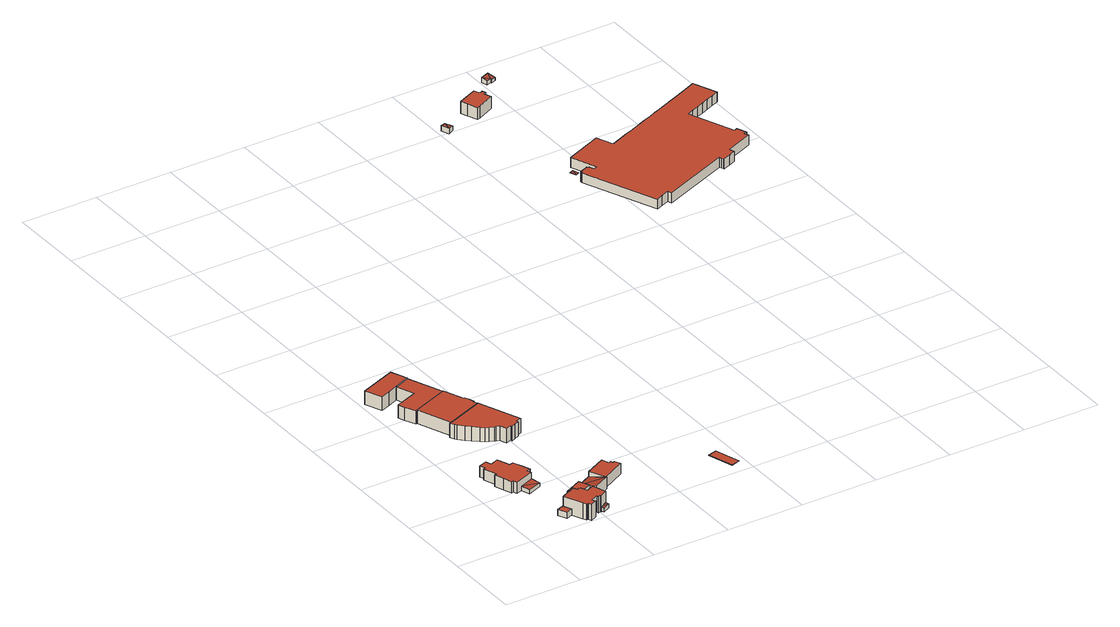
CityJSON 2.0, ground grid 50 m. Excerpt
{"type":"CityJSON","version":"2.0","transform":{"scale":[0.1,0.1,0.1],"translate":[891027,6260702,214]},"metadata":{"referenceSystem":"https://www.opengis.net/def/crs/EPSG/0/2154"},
"CityObjects":{
"building1":{"type":"Building","attributes":{"class":"Building"},"children":["building1-1"]},
"building1-1":{"type":"BuildingPart","parents":["building1"],"geometry":[{"type":"Solid","lod":"2.2","boundaries":[[[[0,1,2,3]],[[4,5,6,7]],[[7,6,2,3]],[[6,5,1,2]],[[5,4,0,1]],[[4,7,3,0]]]],"semantics":{"surfaces":[{"type":"GroundSurface"},{"type":"RoofSurface"},{"type":"WallSurface","on_footprint_edge":true}],"values":[[0,1,2,2,2,2]]}}]},
"building2":{"type":"Building","attributes":{"class":"Building"},"children":["building2-1"]},
"building2-1":{"type":"BuildingPart","parents":["building2"],"geometry":[{"type":"Solid","lod":"2.2","boundaries":[[[[8,9,10,11,12,13,14,15,16,17,18,19,20,21,22,23,24,25]],[[26,27,28,29,30,31,32,33,34,35,36,37,38,39,40,41,42,43]],[[43,42,24,25]],[[42,41,23,24]],[[41,40,22,23]],[[40,39,21,22]],[[39,38,20,21]],[[38,37,19,20]],[[37,36,18,19]],[[36,35,17,18]],[[35,34,16,17]],[[34,33,15,16]],[[33,32,14,15]],[[32,31,13,14]],[[31,30,12,13]],[[30,29,11,12]],[[29,28,10,11]],[[28,27,9,10]],[[27,26,8,9]],[[26,43,25,8]]]],"semantics":{"surfaces":[{"type":"GroundSurface"},{"type":"RoofSurface"},{"type":"WallSurface","on_footprint_edge":true}],"values":[[0,1,2,2,2,2,2,2,2,2,2,2,2,2,2,2,2,2,2,2]]}}]},
"building3":{"type":"Building","attributes":{"class":"Building"},"children":["building3-1"]},
"building3-1":{"type":"BuildingPart","parents":["building3"],"geometry":[{"type":"Solid","lod":"2.2","boundaries":[[[[44,45,46]],[[47,44,46]],[[48,49,50,51]],[[46,45,50,51]],[[45,44,49,50]],[[44,47,48,49]],[[47,46,51,48]]]],"semantics":{"surfaces":[{"type":"RoofSurface","rf_azimuth":286.52,"rf_slope":6.29},{"type":"GroundSurface"},{"type":"WallSurface","on_footprint_edge":true}],"values":[[0,0,1,2,2,2,2]]}}]},
"building4":{"type":"Building","attributes":{"class":"Building"},"children":["building4-1"]},
"building4-1":{"type":"BuildingPart","parents":["building4"],"geometry":[{"type":"Solid","lod":"2.2","boundaries":[[[[52,53,54,55,56,57,58,59,60,61,62,63,64,65,66,67,68,69,70,71,72,73,74]],[[75,76,77,78,79,80,81,82,83,84,85,86,87,88,89,90,91,92,93,94,95,96,97]],[[97,96,73,74]],[[96,95,72,73]],[[95,94,71,72]],[[94,93,70,71]],[[93,92,69,70]],[[92,91,68,69]],[[91,90,67,68]],[[90,89,66,67]],[[89,88,65,66]],[[88,87,64,65]],[[87,86,63,64]],[[86,85,62,63]],[[85,84,61,62]],[[84,83,60,61]],[[83,82,59,60]],[[82,81,58,59]],[[81,80,57,58]],[[80,79,56,57]],[[79,78,55,56]],[[78,77,54,55]],[[77,76,53,54]],[[76,75,52,53]],[[75,97,74,52]]]],"semantics":{"surfaces":[{"type":"GroundSurface"},{"type":"RoofSurface"},{"type":"WallSurface","on_footprint_edge":true}],"values":[[0,1,2,2,2,2,2,2,2,2,2,2,2,2,2,2,2,2,2,2,2,2,2,2,2]]}}]},
"building5":{"type":"Building","attributes":{"class":"Building"},"children":["building5-1"]},
"building5-1":{"type":"BuildingPart","parents":["building5"],"geometry":[{"type":"Solid","lod":"2.2","boundaries":[[[[98,99,100,101,102,103,104,105,106]],[[107,108,109,110,111,112,113,114,115]],[[115,114,105,106]],[[114,113,104,105]],[[113,112,103,104]],[[112,111,102,103]],[[111,110,101,102]],[[110,109,100,101]],[[109,108,99,100]],[[108,107,98,99]],[[107,115,106,98]]]],"semantics":{"surfaces":[{"type":"GroundSurface"},{"type":"RoofSurface"},{"type":"WallSurface","on_footprint_edge":true}],"values":[[0,1,2,2,2,2,2,2,2,2,2]]}}]},
"building6":{"type":"Building","attributes":{"class":"Building"},"children":["building6-1"]},
"building6-1":{"type":"BuildingPart","parents":["building6"],"geometry":[{"type":"Solid","lod":"2.2","boundaries":[[[[116,117,118]],[[119,116,118]],[[120,121,122,123]],[[118,117,122,123]],[[117,116,121,122]],[[116,119,120,121]],[[119,118,123,120]]]],"semantics":{"surfaces":[{"type":"RoofSurface","rf_azimuth":296.54,"rf_slope":8.08},{"type":"GroundSurface"},{"type":"WallSurface","on_footprint_edge":true}],"values":[[0,0,1,2,2,2,2]]}}]},
"building7":{"type":"Building","attributes":{"class":"Building"},"children":["building7-1"]},
"building7-1":{"type":"BuildingPart","parents":["building7"],"geometry":[{"type":"Solid","lod":"2.2","boundaries":[[[[124,125,126,127,128]],[[129,130,131,132,133]],[[133,132,127,128]],[[132,131,126,127]],[[131,130,125,126]],[[130,129,124,125]],[[129,133,128,124]]]],"semantics":{"surfaces":[{"type":"GroundSurface"},{"type":"RoofSurface"},{"type":"WallSurface","on_footprint_edge":true}],"values":[[0,1,2,2,2,2,2]]}}]},
"building8":{"type":"Building","attributes":{"class":"Building"},"children":["building8-1"]},
"building8-1":{"type":"BuildingPart","parents":["building8"],"geometry":[{"type":"Solid","lod":"2.2","boundaries":[[[[134,135,136]],[[137,134,136]],[[138,139,140,141]],[[136,135,140,141]],[[135,134,139,140]],[[134,137,138,139]],[[137,136,141,138]]]],"semantics":{"surfaces":[{"type":"RoofSurface","rf_azimuth":117.05,"rf_slope":16.44},{"type":"GroundSurface"},{"type":"WallSurface","on_footprint_edge":true}],"values":[[0,0,1,2,2,2,2]]}}]},
"building9":{"type":"Building","attributes":{"class":"Building"},"children":["building9-1"]},
"building9-1":{"type":"BuildingPart","parents":["building9"],"geometry":[{"type":"Solid","lod":"2.2","boundaries":[[[[142,143,144,145,146,127,147,148]],[[149,150,151,152,153,154,155,156]],[[156,155,147,148]],[[155,154,127,147]],[[154,153,146,127]],[[153,152,145,146]],[[152,151,144,145]],[[151,150,143,144]],[[150,149,142,143]],[[149,156,148,142]]]],"semantics":{"surfaces":[{"type":"GroundSurface"},{"type":"RoofSurface"},{"type":"WallSurface","on_footprint_edge":true}],"values":[[0,1,2,2,2,2,2,2,2,2]]}}]},
"building10":{"type":"Building","attributes":{"class":"Building"},"children":["building10-1"]},
"building10-1":{"type":"BuildingPart","parents":["building10"],"geometry":[{"type":"Solid","lod":"2.2","boundaries":[[[[157,158,159,160,161,162,163,164,165]],[[166,167,168,169,170,171,172,173,174]],[[174,173,164,165]],[[173,172,163,164]],[[172,171,162,163]],[[171,170,161,162]],[[170,169,160,161]],[[169,168,159,160]],[[168,167,158,159]],[[167,166,157,158]],[[166,174,165,157]]]],"semantics":{"surfaces":[{"type":"GroundSurface"},{"type":"RoofSurface"},{"type":"WallSurface","on_footprint_edge":true}],"values":[[0,1,2,2,2,2,2,2,2,2,2]]}}]},
"building11":{"type":"Building","attributes":{"class":"Building"},"children":["building11-1"]},
"building11-1":{"type":"BuildingPart","parents":["building11"],"geometry":[{"type":"Solid","lod":"2.2","boundaries":[[[[175,176,177,178,179,180,181,182,183,184,185,186,187,188,189,190,191,192,193]],[[194,195,196,197,198,199,200,201,202,203,204,205,206,207,208,209,210,211,212]],[[212,211,192,193]],[[211,210,191,192]],[[210,209,190,191]],[[209,208,189,190]],[[208,207,188,189]],[[207,206,187,188]],[[206,205,186,187]],[[205,204,185,186]],[[204,203,184,185]],[[203,202,183,184]],[[202,201,182,183]],[[201,200,181,182]],[[200,199,180,181]],[[199,198,179,180]],[[198,197,178,179]],[[197,196,177,178]],[[196,195,176,177]],[[195,194,175,176]],[[194,212,193,175]]]],"semantics":{"surfaces":[{"type":"GroundSurface"},{"type":"RoofSurface"},{"type":"WallSurface","on_footprint_edge":true}],"values":[[0,1,2,2,2,2,2,2,2,2,2,2,2,2,2,2,2,2,2,2,2]]}}]},
"building12":{"type":"Building","attributes":{"class":"Building"},"children":["building12-1"]},
"building12-1":{"type":"BuildingPart","parents":["building12"],"geometry":[{"type":"Solid","lod":"2.2","boundaries":[[[[213,214,215,216,217,218,219,220]],[[221,222,223,224,225,226,227,228]],[[228,227,219,220]],[[227,226,218,219]],[[226,225,217,218]],[[225,224,216,217]],[[224,223,215,216]],[[223,222,214,215]],[[222,221,213,214]],[[221,228,220,213]]]],"semantics":{"surfaces":[{"type":"GroundSurface"},{"type":"RoofSurface"},{"type":"WallSurface","on_footprint_edge":true}],"values":[[0,1,2,2,2,2,2,2,2,2]]}}]},
"building13":{"type":"Building","attributes":{"class":"Building"},"children":["building13-1"]},
"building13-1":{"type":"BuildingPart","parents":["building13"],"geometry":[{"type":"Solid","lod":"2.2","boundaries":[[[[229,230,231,232]],[[233,234,235,236]],[[236,235,231,232]],[[235,234,230,231]],[[234,233,229,230]],[[233,236,232,229]]]],"semantics":{"surfaces":[{"type":"GroundSurface"},{"type":"RoofSurface"},{"type":"WallSurface","on_footprint_edge":true}],"values":[[0,1,2,2,2,2]]}}]},
"building14":{"type":"Building","attributes":{"class":"Building"},"children":["building14-1"]},
"building14-1":{"type":"BuildingPart","parents":["building14"],"geometry":[{"type":"Solid","lod":"2.2","boundaries":[[[[237,238,239]],[[240,237,239]],[[241,242,243,244]],[[239,238,243,244]],[[238,237,242,243]],[[237,240,241,242]],[[240,239,244,241]]]],"semantics":{"surfaces":[{"type":"RoofSurface","rf_azimuth":21.25,"rf_slope":8.8},{"type":"GroundSurface"},{"type":"WallSurface","on_footprint_edge":true}],"values":[[0,0,1,2,2,2,2]]}}]},
"building15":{"type":"Building","attributes":{"class":"Building"},"children":["building15-1"]},
"building15-1":{"type":"BuildingPart","parents":["building15"],"geometry":[{"type":"Solid","lod":"2.2","boundaries":[[[[245,246,247]],[[248,245,247]],[[248,245,249,250]],[[247,246,249,250]],[[246,245,249]],[[247,250,248]]]],"semantics":{"surfaces":[{"type":"RoofSurface","rf_azimuth":17.65,"rf_slope":0.309},{"type":"GroundSurface"},{"type":"WallSurface","on_footprint_edge":true}],"values":[[0,0,1,2,2,2]]}}]},
"building16":{"type":"Building","attributes":{"class":"Building"},"children":["building16-1"]},
"building16-1":{"type":"BuildingPart","parents":["building16"],"geometry":[{"type":"Solid","lod":"2.2","boundaries":[[[[251,252,253,254,255,256,257,258,259,260]],[[261,262,263,264,265,266,267,268,269,270]],[[270,269,259,260]],[[269,268,258,259]],[[268,267,257,258]],[[267,266,256,257]],[[266,265,255,256]],[[265,264,254,255]],[[264,263,253,254]],[[263,262,252,253]],[[262,261,251,252]],[[261,270,260,251]]]],"semantics":{"surfaces":[{"type":"GroundSurface"},{"type":"RoofSurface"},{"type":"WallSurface","on_footprint_edge":true}],"values":[[0,1,2,2,2,2,2,2,2,2,2,2]]}}]},
"building17":{"type":"Building","attributes":{"class":"Building"},"children":["building17-1"]},
"building17-1":{"type":"BuildingPart","parents":["building17"],"geometry":[{"type":"Solid","lod":"2.2","boundaries":[[[[271,272,273]],[[274,273,275]],[[273,274,271]],[[276,275,273]],[[277,278,279,280,281,282]],[[276,273,281,282]],[[273,272,280,281]],[[272,271,279,280]],[[271,274,278,279]],[[274,275,277,278]],[[275,276,282,277]]]],"semantics":{"surfaces":[{"type":"RoofSurface","rf_azimuth":293.29,"rf_slope":13.32},{"type":"GroundSurface"},{"type":"WallSurface","on_footprint_edge":true}],"values":[[0,0,0,0,1,2,2,2,2,2,2]]}}]},
"building18":{"type":"Building","attributes":{"class":"Building"},"children":["building18-1"]},
"building18-1":{"type":"BuildingPart","parents":["building18"],"geometry":[{"type":"Solid","lod":"2.2","boundaries":[[[[283,284,285,286,287,288,289,290,291,292,293,294,295,296,297,298,299,300,301,302,303,304,305,306,307,308,309,310,311,312,313,314,315,316,317,318,319,320,321,322,323,324,325,326,327,328,329,330]],[[331,332,333,334,335,336,337,338,339,340,341,342,343,344,345,346,347,348,349,350,351,352,353,354,355,356,357,358,359,360,361,362,363,364,365,366,367,368,369,370,371,372,373,374,375,376,377,378]],[[378,377,329,330]],[[377,376,328,329]],[[376,375,327,328]],[[375,374,326,327]],[[374,373,325,326]],[[373,372,324,325]],[[372,371,323,324]],[[371,370,322,323]],[[370,369,321,322]],[[369,368,320,321]],[[368,367,319,320]],[[367,366,318,319]],[[366,365,317,318]],[[365,364,316,317]],[[364,363,315,316]],[[363,362,314,315]],[[362,361,313,314]],[[361,360,312,313]],[[360,359,311,312]],[[359,358,310,311]],[[358,357,309,310]],[[357,356,308,309]],[[356,355,307,308]],[[355,354,306,307]],[[354,353,305,306]],[[353,352,304,305]],[[352,351,303,304]],[[351,350,302,303]],[[350,349,301,302]],[[349,348,300,301]],[[348,347,299,300]],[[347,346,298,299]],[[346,345,297,298]],[[345,344,296,297]],[[344,343,295,296]],[[343,342,294,295]],[[342,341,293,294]],[[341,340,292,293]],[[340,339,291,292]],[[339,338,290,291]],[[338,337,289,290]],[[337,336,288,289]],[[336,335,287,288]],[[335,334,286,287]],[[334,333,285,286]],[[333,332,284,285]],[[332,331,283,284]],[[331,378,330,283]]]],"semantics":{"surfaces":[{"type":"GroundSurface"},{"type":"RoofSurface"},{"type":"WallSurface","on_footprint_edge":true}],"values":[[0,1,2,2,2,2,2,2,2,2,2,2,2,2,2,2,2,2,2,2,2,2,2,2,2,2,2,2,2,2,2,2,2,2,2,2,2,2,2,2,2,2,2,2,2,2,2,2,2,2]]}}]}
},
"vertices":[
[324,174,4],[280,155,4],[306,100,4],[349,118,4],[324,174,43],[280,155,43],[306,100,43],[349,118,43],
[203,459,20],[332,510,20],[322,535,20],[345,543,20],[326,596,20],[301,655,20],[276,646,20],[244,730,20],[191,710,20],[178,747,20],[126,728,20],[139,692,20],[128,688,20],[159,602,20],[142,596,20],[163,537,20],[183,482,20],[193,486,20],[203,459,93],[332,510,93],[322,535,93],[345,543,93],[326,596,93],[301,655,93],[276,646,93],[244,730,93],[191,710,93],[178,747,93],[126,728,93],[139,692,93],[128,688,93],[159,602,93],[142,596,93],[163,537,93],[183,482,93],[193,486,93],
[352,454,45],[332,510,52],[241,474,51],[261,418,45],[261,418,21],[352,454,21],[332,510,21],[241,474,21],
[436,189,2],[423,216,2],[381,196,2],[380,197,2],[325,170,2],[382,47,2],[393,30,2],[397,28,2],[402,27,2],[404,28,2],[413,8,2],[453,27,2],[443,47,2],[487,69,2],[491,56,2],[506,63,2],[508,58,2],[558,84,2],[529,168,2],[527,175,2],[478,151,2],[459,194,2],[449,196,2],[436,189,107],[423,216,107],[381,196,107],[380,197,107],[325,170,107],[382,47,107],[393,30,107],[397,28,107],[402,27,107],[404,28,107],[413,8,107],[453,27,107],[443,47,107],[487,69,107],[491,56,107],[506,63,107],[508,58,107],[558,84,107],[529,168,107],[527,175,107],[478,151,107],[459,194,107],[449,196,107],
[402,244,7],[417,213,7],[423,216,7],[436,189,7],[449,196,7],[459,194,7],[460,191,7],[547,234,7],[515,301,7],[402,244,77],[417,213,77],[423,216,77],[436,189,77],[449,196,77],[459,194,77],[460,191,77],[547,234,77],[515,301,77],
[508,58,36],[517,38,32],[563,62,33],[554,81,36],[554,81,8],[508,58,8],[517,38,8],[563,62,8],
[7,1733,30],[52,1623,30],[116,1649,30],[285,1721,30],[241,1825,30],[7,1733,120],[52,1623,120],[116,1649,120],[285,1721,120],[241,1825,120],
[515,301,50],[567,192,86],[669,243,86],[616,352,50],[616,352,8],[515,301,8],[567,192,8],[669,243,8],
[85,1509,30],[101,1466,30],[133,1394,30],[142,1400,30],[378,1493,30],[181,1676,30],[228,1563,30],[85,1509,116],[101,1466,116],[133,1394,116],[142,1400,116],[378,1493,116],[285,1721,116],[181,1676,116],[228,1563,116],
[378,1493,28],[142,1400,28],[232,1178,28],[469,1271,28],[457,1301,28],[463,1304,28],[452,1332,28],[440,1363,28],[433,1360,28],[378,1493,119],[142,1400,119],[232,1178,119],[469,1271,119],[457,1301,119],[463,1304,119],[452,1332,119],[440,1363,119],[433,1360,119],
[490,950,26],[519,964,26],[548,974,26],[544,984,26],[579,997,26],[469,1271,26],[214,1172,26],[230,1147,26],[239,1134,26],[271,1099,26],[298,1073,26],[335,1042,26],[359,1026,26],[377,1014,26],[407,1001,26],[414,998,26],[434,992,26],[452,948,26],[487,961,26],[490,950,121],[519,964,121],[548,974,121],[544,984,121],[579,997,121],[469,1271,121],[214,1172,121],[230,1147,121],[239,1134,121],[271,1099,121],[298,1073,121],[335,1042,121],[359,1026,121],[377,1014,121],[407,1001,121],[414,998,121],[434,992,121],[452,948,121],[487,961,121],
[749,420,14],[616,352,14],[666,248,14],[817,325,14],[801,368,14],[787,362,14],[782,377,14],[768,370,14],[749,420,83],[616,352,83],[666,248,83],[817,325,83],[801,368,83],[787,362,83],[782,377,83],[768,370,83],
[1447,65,24],[1395,227,24],[1336,210,24],[1388,48,24],[1447,65,26],[1395,227,26],[1336,210,26],[1388,48,26],
[1862,3748,256],[1829,3731,261],[1850,3683,261],[1887,3700,255],[1887,3700,225],[1862,3748,225],[1829,3731,225],[1850,3683,225],
[2310,3105,121],[2285,3095,122],[2300,3057,122],[2325,3067,121],[2285,3095,121],[2300,3057,121],
[2141,3871,239],[2014,3813,239],[2032,3770,239],[2057,3704,239],[2080,3714,239],[2189,3766,239],[2169,3809,239],[2188,3818,239],[2177,3842,239],[2158,3833,239],[2141,3871,318],[2014,3813,318],[2032,3770,318],[2057,3704,318],[2080,3714,318],[2189,3766,318],[2169,3809,318],[2188,3818,318],[2177,3842,318],[2158,3833,318],
[2279,4003,292],[2293,3967,283],[2324,3977,282],[2336,4025,292],[2355,3980,280],[2327,3971,281],[2355,3980,259],[2336,4025,259],[2279,4003,259],[2293,3967,259],[2324,3977,259],[2327,3971,259],
[2486,2496,117],[2528,2516,117],[2578,2535,117],[2590,2510,117],[3028,2689,117],[3035,2673,117],[3039,2663,117],[3041,2657,117],[3091,2677,117],[3135,2697,117],[3123,2729,117],[3300,2803,117],[3289,2829,117],[3308,2837,117],[3283,2899,117],[3263,2890,117],[3141,3186,117],[3184,3202,117],[3228,3220,117],[3274,3238,117],[3318,3257,117],[3364,3275,117],[3408,3295,117],[3344,3449,117],[3256,3410,117],[3079,3337,117],[3035,3318,117],[2989,3300,117],[2946,3281,117],[2898,3263,117],[2857,3245,117],[2810,3226,117],[2767,3208,117],[2721,3191,117],[2688,3176,117],[2635,3153,117],[2608,3142,117],[2561,3250,117],[2324,3149,117],[2390,2983,117],[2367,2973,117],[2354,3003,117],[2347,3000,117],[2342,3011,117],[2332,3006,117],[2287,2988,117],[2291,2978,117],[2283,2974,117],[2486,2496,182],[2528,2516,182],[2578,2535,182],[2590,2510,182],[3028,2689,182],[3035,2673,182],[3039,2663,182],[3041,2657,182],[3091,2677,182],[3135,2697,182],[3123,2729,182],[3300,2803,182],[3289,2829,182],[3308,2837,182],[3283,2899,182],[3263,2890,182],[3141,3186,182],[3184,3202,182],[3228,3220,182],[3274,3238,182],[3318,3257,182],[3364,3275,182],[3408,3295,182],[3344,3449,182],[3256,3410,182],[3079,3337,182],[3035,3318,182],[2989,3300,182],[2946,3281,182],[2898,3263,182],[2857,3245,182],[2810,3226,182],[2767,3208,182],[2721,3191,182],[2688,3176,182],[2635,3153,182],[2608,3142,182],[2561,3250,182],[2324,3149,182],[2390,2983,182],[2367,2973,182],[2354,3003,182],[2347,3000,182],[2342,3011,182],[2332,3006,182],[2287,2988,182],[2291,2978,182],[2283,2974,182]
]}
